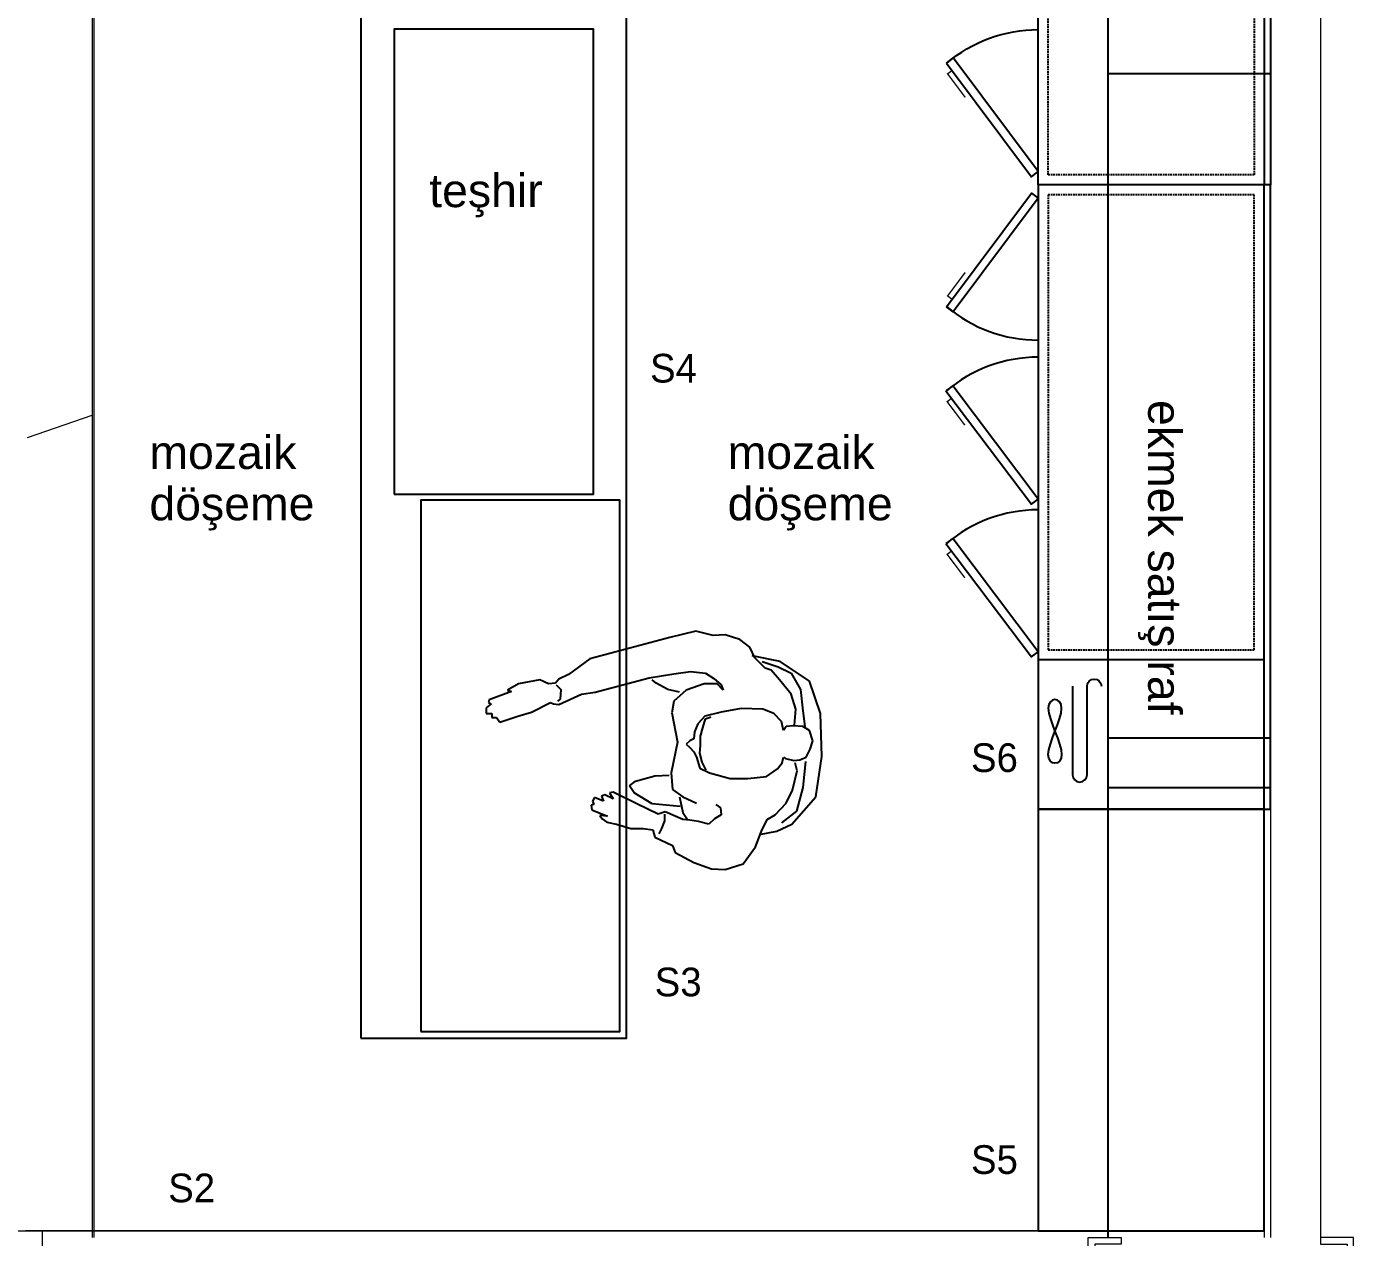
# Model space of a CAD drawing. Header units: millimetres. Extents: x 1650 to 6065, y 324 to 3836.
# Drawn here: x 3747.6 to 4147.3, y 1684.8 to 2049.5 of the extents above; entities that cross this region are included whole.
import ezdxf
from ezdxf.enums import TextEntityAlignment as Align

# ---------------------------------------------------------------- set-up
doc = ezdxf.new("R2010")
doc.units = ezdxf.units.MM
doc.linetypes.add('DASHED', pattern=[0.75, 0.5, -0.25])
for name, color, linetype in [('002 Çizgi', 7, 'Continuous'), ('A-370C-C', 30, 'Continuous'), ('S2000-002 Çizgi', 7, 'Continuous')]:
    doc.layers.add(name, color=color, linetype=linetype)
doc.layers.add('A-WALL-FULL-3', color=7, linetype='Continuous', lineweight=15)
doc.layers.add('porselen kaplama', color=181, linetype='Continuous', lineweight=5)
doc.styles.get("Standard").update_dxf_attribs({"font": 'arial.ttf'})
doc.styles.add('TAKSİM', font='GOTHIC.TTF', dxfattribs={"height": 20})

# ---------------------------------------------------------------- blocks, each defined once
blk = doc.blocks.new('R95')
at = {"color": 0, "linetype": 'ByBlock'}
for p, q in [((-45.2, 731.4), (-98.8, 714.9)), ((-3.9, 729.4), (-45.2, 731.4)), ((49.7, 710.8), (-3.9, 729.4)), ((-98.8, 714.9), (-136, 663.4)), ((105.4, 679.9), (49.7, 710.8)), ((113.7, 659.3), (105.4, 679.9)), ((-136, 663.4), (-154.5, 616)), ((167.3, 634.6), (113.7, 659.3)), ((-199.9, 616), (-245.3, 595.4)), ((-148.3, 626.3), (-199.9, 616)), ((-154.5, 616), (-171, 581)), ((138.4, 585.1), (146.7, 607.8)), ((146.7, 607.8), (154.9, 624.2)), ((173.5, 611.9), (167.3, 634.6)), ((202.4, 607.8), (173.5, 611.9)), ((239.5, 607.8), (202.4, 607.8)), ((282.8, 595.4), (239.5, 607.8)), ((-245.3, 595.4), (-317.5, 512.9)), ((-259.7, 556.2), (-214.3, 591.3)), ((-195.8, 566.5), (-228.8, 531.5)), ((-171, 581), (-195.8, 566.5)), ((-32.8, 566.5), (-12.2, 578.9)), ((-30.7, 545.9), (-32.8, 566.5)), ((-12.2, 578.9), (4.3, 595.4)), ((4.3, 595.4), (35.3, 587.1)), ((35.3, 587.1), (62.1, 583)), ((62.1, 583), (82.7, 581)), ((82.7, 560.3), (68.3, 581)), ((82.7, 581), (136.4, 558.3)), ((93, 512.9), (82.7, 560.3)), ((136.4, 558.3), (157, 564.5)), ((138.4, 564.5), (138.4, 585.1)), ((157, 564.5), (220.9, 533.6)), ((311.7, 589.2), (282.8, 595.4)), ((357.1, 552.1), (309.6, 570.7)), ((309.6, 570.7), (332.3, 568.6)), ((326.1, 578.9), (311.7, 589.2)), ((332.3, 568.6), (326.1, 578.9)), ((-278.3, 484.1), (-259.7, 556.2)), ((-228.8, 531.5), (-247.4, 492.3)), ((-16.3, 535.6), (-30.7, 545.9)), ((82.7, 512.9), (41.5, 531.5)), ((91, 541.8), (175.5, 533.6)), ((175.5, 533.6), (229.2, 500.6)), ((220.9, 533.6), (293.1, 498.5)), ((328.2, 510.9), (322, 525.3)), ((322, 525.3), (348.8, 515)), ((348.8, 515), (355, 525.3)), ((350.9, 535.6), (359.1, 537.7)), ((355, 525.3), (350.9, 535.6)), ((359.1, 537.7), (357.1, 552.1)), ((-317.5, 512.9), (-336.1, 391.3)), ((-286.5, 405.8), (-278.3, 484.1)), ((-247.4, 492.3), (-261.8, 434.6)), ((113.7, 490.3), (82.7, 512.9)), ((117.8, 440.8), (113.7, 490.3)), ((243.6, 480), (225.1, 465.5)), ((229.2, 500.6), (243.6, 480)), ((303.5, 500.6), (293.1, 519.1)), ((293.1, 519.1), (317.9, 506.8)), ((293.1, 498.5), (303.5, 500.6)), ((317.9, 506.8), (328.2, 510.9)), ((-169, 451.1), (-202, 428.4)), ((-113.3, 457.3), (-169, 451.1)), ((-59.6, 457.3), (-113.3, 457.3)), ((2.3, 440.8), (-59.6, 457.3)), ((31.1, 426.4), (2.3, 440.8)), ((99.2, 348), (117.8, 440.8)), ((167.3, 449), (124, 447)), ((225.1, 465.5), (167.3, 449)), ((-270, 401.6), (-288.6, 393.4)), ((-251.5, 403.7), (-270, 401.6)), ((-261.8, 434.6), (-255.6, 409.9)), ((-226.7, 397.5), (-251.5, 403.7)), ((-216.4, 409.9), (-220.5, 393.4)), ((-202, 428.4), (-216.4, 409.9)), ((12.6, 432.6), (25, 407.8)), ((25, 407.8), (31.1, 381)), ((41.5, 393.4), (31.1, 426.4)), ((-336.1, 391.3), (-331.9, 261.5)), ((-301, 368.7), (-309.2, 343.9)), ((-288.6, 393.4), (-301, 368.7)), ((-220.5, 393.4), (-226.7, 397.5)), ((31.1, 381), (29.1, 358.4)), ((49.7, 376.9), (41.5, 393.4)), ((62.1, 364.5), (49.7, 376.9)), ((72.4, 354.2), (62.1, 364.5)), ((-309.2, 343.9), (-298.9, 313)), ((29.1, 329.5), (22.9, 304.8)), ((29.1, 358.4), (29.1, 329.5)), ((47.6, 317.1), (49.7, 337.7)), ((49.7, 337.7), (62.1, 343.9)), ((62.1, 343.9), (72.4, 354.2)), ((115.7, 259.4), (99.2, 348)), ((-298.9, 313), (-278.3, 300.6)), ((-278.3, 253.2), (-284.5, 300.6)), ((-278.3, 300.6), (-249.4, 298.6)), ((-253.5, 296.5), (-257.7, 249.1)), ((-249.4, 298.6), (-228.8, 300.6)), ((-228.8, 300.6), (-220.5, 313)), ((-220.5, 313), (-214.3, 286.2)), ((-214.3, 286.2), (-191.7, 261.5)), ((22.9, 304.8), (14.6, 278)), ((16.7, 269.7), (37.3, 292.4)), ((37.3, 292.4), (47.6, 317.1)), ((633.5, 288.3), (579.9, 269.7)), ((643.8, 273.8), (633.5, 288.3)), ((-331.9, 261.5), (-298.9, 164.6)), ((-272.1, 189.3), (-278.3, 253.2)), ((-257.7, 249.1), (-243.2, 203.8)), ((-191.7, 261.5), (-158.6, 249.1)), ((-158.6, 249.1), (-92.6, 247.1)), ((-92.6, 247.1), (-32.8, 257.4)), ((-32.8, 257.4), (16.7, 269.7)), ((14.6, 278), (-1.9, 271.8)), ((109.5, 224.4), (115.7, 259.4)), ((538.6, 257.4), (480.9, 228.5)), ((579.9, 269.7), (538.6, 257.4)), ((658.3, 273.8), (643.8, 273.8)), ((658.3, 261.5), (658.3, 273.8)), ((674.8, 261.5), (658.3, 261.5)), ((660.3, 232.6), (674.8, 245)), ((674.8, 245), (674.8, 261.5)), ((-243.2, 203.8), (-208.2, 160.5)), ((72.4, 191.4), (109.5, 224.4)), ((388, 203.8), (346.8, 197.6)), ((456.1, 234.7), (388, 203.8)), ((449.9, 189.3), (452, 218.2)), ((452, 218.2), (460.2, 224.4)), ((472.6, 232.6), (456.1, 234.7)), ((480.9, 228.5), (472.6, 232.6)), ((598.4, 195.5), (666.5, 220.3)), ((668.6, 228.5), (660.3, 232.6)), ((666.5, 220.3), (668.6, 228.5)), ((-298.9, 164.6), (-210.2, 104.8)), ((-243.2, 139.9), (-272.1, 189.3)), ((-208.2, 160.5), (-183.4, 131.6)), ((-32.8, 174.9), (-39, 191.4)), ((-39, 191.4), (-20.4, 172.8)), ((-10.1, 156.4), (-32.8, 174.9)), ((-20.4, 172.8), (18.8, 172.8)), ((18.8, 172.8), (72.4, 191.4)), ((93, 197.6), (128.1, 189.3)), ((128.1, 189.3), (163.2, 170.8)), ((163.2, 170.8), (175.5, 160.5)), ((346.8, 197.6), (183.8, 154.3)), ((464.4, 174.9), (449.9, 189.3)), ((456.1, 158.4), (466.4, 170.8)), ((466.4, 170.8), (487.1, 172.8)), ((487.1, 172.8), (513.9, 160.5)), ((513.9, 160.5), (577.8, 172.8)), ((577.8, 172.8), (610.8, 191.4)), ((610.8, 191.4), (598.4, 195.5)), ((-204, 121.3), (-243.2, 139.9)), ((-156.6, 104.8), (-204, 121.3)), ((-183.4, 131.6), (-164.8, 125.4)), ((-164.8, 125.4), (-133.9, 94.5)), ((14.6, 139.9), (-10.1, 156.4)), ((60, 135.7), (14.6, 139.9)), ((109.5, 141.9), (60, 135.7)), ((183.8, 154.3), (109.5, 141.9)), ((363.3, 96.6), (427.2, 144)), ((427.2, 144), (456.1, 158.4)), ((-210.2, 104.8), (-125.6, 88.3)), ((-133.9, 94.5), (-119.5, 61.5)), ((121.9, 32.7), (363.3, 96.6)), ((-119.5, 61.5), (-88.5, 38.9)), ((-88.5, 38.9), (-45.2, 24.4)), ((-45.2, 24.4), (-8.1, 26.5)), ((-8.1, 26.5), (43.5, 14.1)), ((43.5, 14.1), (121.9, 32.7))]:
    blk.add_line(p, q, dxfattribs=at)
blk = doc.blocks.new('188-70')
at = {"layer": '002 Çizgi', "color": 7}
blk.add_line((24.33, -110.05), (24.33, 77.95), dxfattribs=at)
for points in [[(-43.67, -110.05), (26.33, -110.05), (26.33, 77.95), (-43.67, 77.95)], [(-71.34, 41.26), (-45.73, 75.49), (-43.67, 73.95), (-69.29, 39.73)], [(-71.49, 15.89), (-45.72, -18.22), (-43.67, -16.67), (-69.44, 17.44)], [(-71.49, -30.08), (-45.72, -64.19), (-43.67, -62.65), (-69.44, -28.54)], [(-40.65, -93.61), (-40.48, -92.15), (-40.02, -90.45), (-39.38, -88.58), (-38.65, -86.63), (-37.91, -84.69), (-37.27, -82.82), (-36.82, -81.12), (-36.64, -79.66), (-36.82, -78.52), (-37.27, -77.7), (-37.91, -77.21), (-38.65, -77.05), (-39.38, -77.21), (-40.02, -77.7), (-40.48, -78.52), (-40.65, -79.66), (-40.48, -81.12), (-40.02, -82.82), (-39.38, -84.69), (-38.65, -86.63), (-37.91, -88.58), (-37.27, -90.45), (-36.82, -92.15), (-36.64, -93.61), (-36.82, -94.75), (-37.27, -95.57), (-37.91, -96.06), (-38.65, -96.22), (-39.38, -96.06), (-40.02, -95.57), (-40.48, -94.75)]]:
    blk.add_lwpolyline(points, close=True, dxfattribs=at)
at = {"layer": '002 Çizgi', "color": 7, "linetype": 'DASHED'}
blk.add_lwpolyline([(21.33, -62.05), (21.33, 74.95), (-40.67, 74.95), (-40.67, -62.05)], close=True, dxfattribs=at)
at = {"layer": '002 Çizgi', "color": 7, "const_width": 0.427}
for points in [[(-69.65, 43.51), (-70.98, 44.51), (-66.75, 50.16), (-65.66, 51.61)], [(-69.79, 13.65), (-71.11, 12.65), (-66.86, 7.02), (-65.77, 5.58)], [(-69.79, -32.33), (-71.11, -33.32), (-66.86, -38.96), (-65.77, -40.4)]]:
    blk.add_lwpolyline(points, dxfattribs=at)
at = {"layer": '002 Çizgi', "color": 7}
blk.add_lwpolyline([(24.33, -65.05), (-43.67, -65.05)], dxfattribs=at)
for points in [[(-28.99, -99.71), (-28.99, -73.04, -1), (-24.65, -73.04)], [(-33.34, -73.04), (-33.34, -99.71, 1), (-28.99, -99.71)]]:
    blk.add_lwpolyline(points, format="xyb", dxfattribs=at)
for centre, start, end in [((-43.67, 73.95), 229.755, 270), ((-43.67, -16.67), 90, 130.5092), ((-43.67, -62.65), 90, 130.5092)]:
    blk.add_arc(centre, 42.75, start, end, dxfattribs=at)

msp = doc.modelspace()

# ---------------------------------------------------------------- linework, layer by layer
at = {"elevation": 0}
for points in [[(3858.312, 1908.697), (3918.312, 1908.697), (3918.312, 2048.697), (3858.312, 2048.697)], [(3866.312, 1746.83), (3926.312, 1746.83), (3926.312, 1906.83), (3866.312, 1906.83)], [(4052.312, 1686.83), (4120.312, 1686.83), (4120.312, 1813.83), (4052.312, 1813.83)]]:
    msp.add_lwpolyline(points, close=True, dxfattribs=at)
at = {"layer": 'A-370C-C', "ltscale": 50}
for p, q in [((4073.312, 2185.83, 0), (4073.312, 1684.83, 0)), ((4073.312, 2035.33, 0), (4122.312, 2035.33, 0)), ((4073.312, 1835.33, 0), (4122.312, 1835.33, 0)), ((4073.312, 1820.33, 0), (4122.312, 1820.33, 0))]:
    msp.add_line(p, q, dxfattribs=at)
at = {"layer": 'A-370C-C', "ltscale": 50, "elevation": 0}
msp.add_lwpolyline([(3848.312, 1744.83), (3928.312, 1744.83), (3928.312, 2085.83), (3848.312, 2085.83)], close=True, dxfattribs=at)
at = {"layer": 'A-WALL-FULL-3'}
for p, q in [((4122.312, 2189.83, 0), (4122.312, 1684.83, 0)), ((4137.312, 2189.83, 0), (4137.312, 1684.83, 0)), ((4120.312, 2035.33, 0), (4120.312, 1835.33, 0)), ((4120.312, 1820.33, 0), (4120.312, 1684.83, 0))]:
    msp.add_line(p, q, dxfattribs=at)
at = {"layer": 'A-WALL-FULL-3', "ltscale": 5, "elevation": 0}
for points in [[(4077.312, 1624.83), (4067.312, 1624.83), (4067.312, 1684.83), (4077.312, 1684.83), (4077.312, 1682.83), (4069.312, 1682.83), (4069.312, 1626.83), (4077.312, 1626.83), (4077.312, 1624.83)], [(4137.312, 1624.83), (4147.312, 1624.83), (4147.312, 1684.83), (4137.312, 1684.83), (4137.312, 1682.83), (4145.312, 1682.83), (4145.312, 1626.83), (4137.312, 1626.83), (4137.312, 1624.83)]]:
    msp.add_lwpolyline(points, dxfattribs=at)
at = {"layer": 'porselen kaplama'}
for p, q in [((3767.312, 2576.83, 0), (3767.312, 1684.83, 0)), ((3767.812, 2576.83, 0), (3767.812, 1684.83, 0)), ((3747.858, 1925.783, 0), (3767.312, 1932.521, 0)), ((3617.312, 1686.83, 0), (4073.312, 1686.83, 0)), ((3791.31, 1686.83, 0), (3747.312, 1686.83, 0)), ((4067.312, 1686.83, 0), (3791.31, 1686.83, 0))]:
    msp.add_line(p, q, dxfattribs=at)
at = {"layer": 'porselen kaplama', "elevation": 0}
msp.add_lwpolyline([(3752.312, 1686.83), (3752.312, 1629.83), (4067.315, 1629.83)], dxfattribs=at)

# ---------------------------------------------------------------- block references
at = {"layer": 'A-370C-C', "ltscale": 50, "xscale": 0.1, "yscale": 0.1, "zscale": 0.1, "rotation": 180}
msp.add_blockref('R95', (3953.54, 1868.8, 0), dxfattribs=at)
at = {"layer": 'S2000-002 Çizgi', "xscale": -1, "rotation": 180}
msp.add_blockref('188-70', (4095.986, 2079.784, 0), dxfattribs=at)
at = {"layer": 'S2000-002 Çizgi'}
msp.add_blockref('188-70', (4095.986, 1923.877, 0), dxfattribs=at)

# ---------------------------------------------------------------- texts
at = {"style": 'TAKSİM'}
for s, p in [('S4', (3942.444, 1942.299, 0)), ('S6', (4039.118, 1825.011, 0)), ('S3', (3943.852, 1757.453, 0)), ('S5', (4039.118, 1703.969, 0)), ('S2', (3797.318, 1695.43, 0))]:
    msp.add_text(s, height=8.64, dxfattribs=at).set_placement(p, align=Align.CENTER)
at = {"layer": 'porselen kaplama'}
for s, p in [('teşhir', (3868.878, 1995.125, 0)), ('mozaik ', (3784.592, 1916.271, 0)), ('mozaik ', (3958.757, 1916.271, 0)), ('döşeme', (3784.592, 1900.815, 0)), ('döşeme', (3958.757, 1900.815, 0))]:
    msp.add_text(s, height=10.0031, dxfattribs=at).set_placement(p)
msp.add_text('ekmek satış raf', height=10.00311, rotation=270, dxfattribs=at).set_placement((4085.413, 1937.04, 0))

doc.saveas('drawing.dxf')
